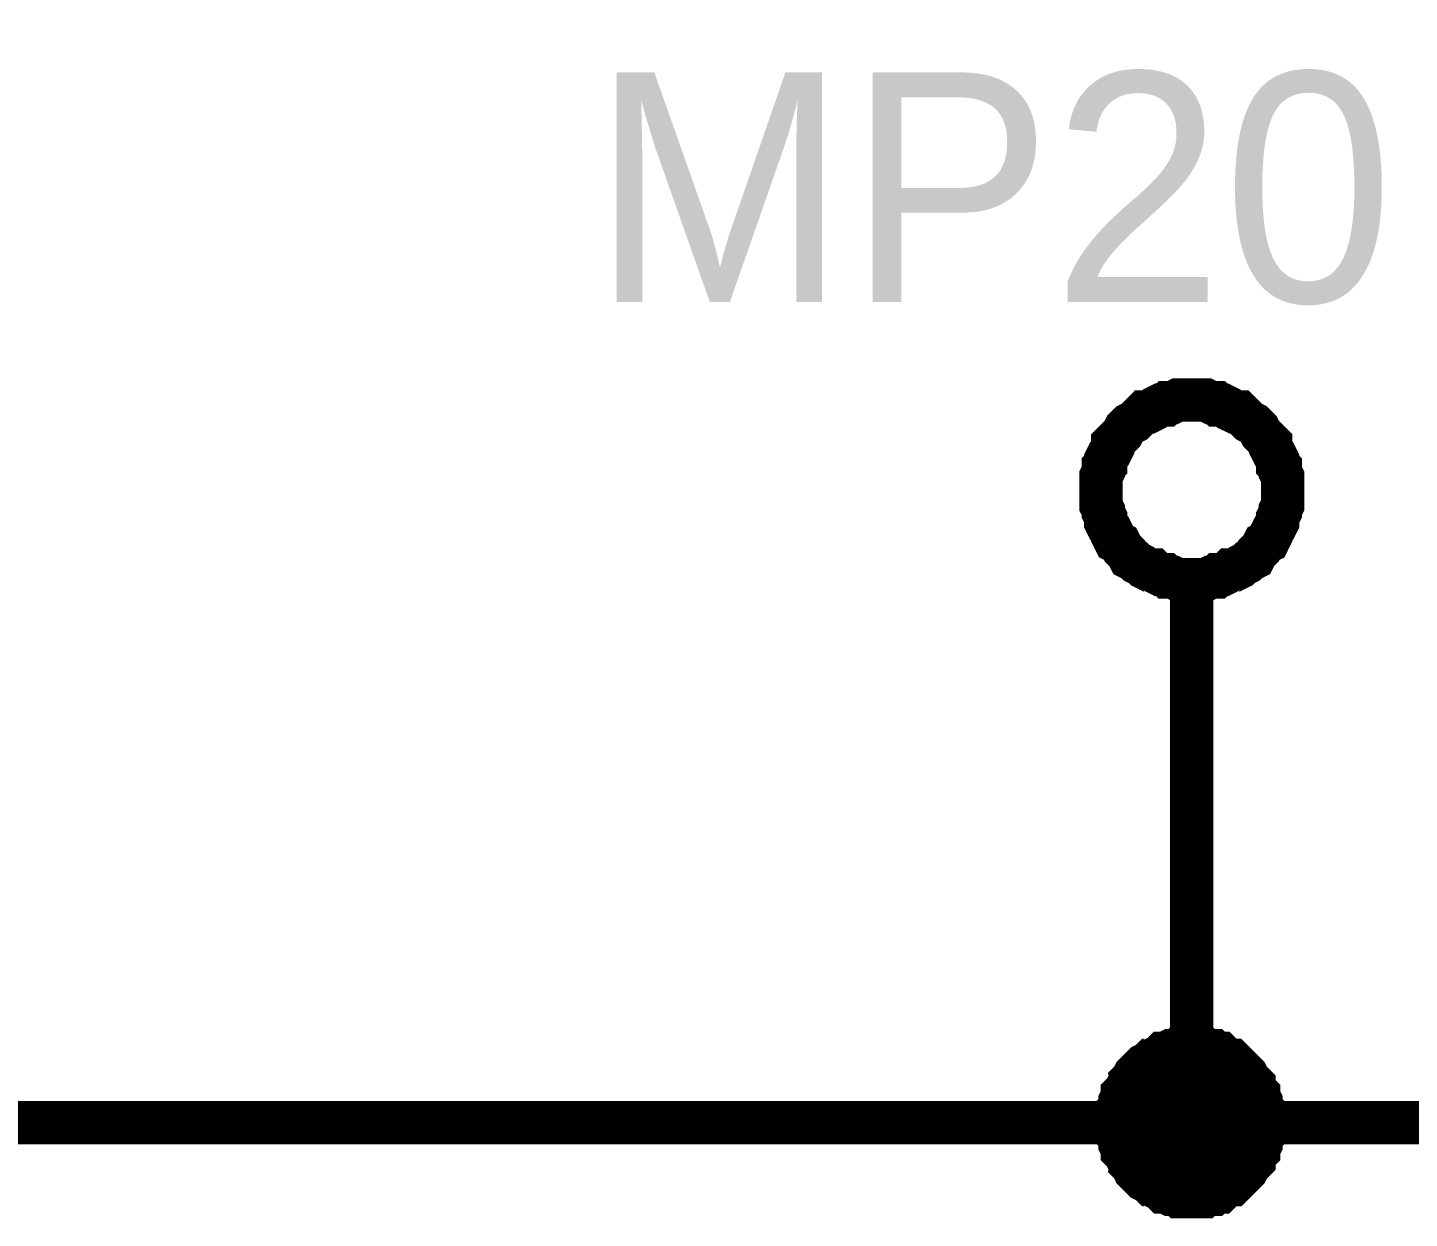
# Model space of a CAD drawing. Header units: millimetres. Extents: x 0 to 420, y 0 to 297.
# Drawn here: x 274.42 to 283.98, y 151.83 to 160.07 of the extents above; entities that cross this region are included whole.
import ezdxf

# ---------------------------------------------------------------- set-up
doc = ezdxf.new("R2010")
doc.units = ezdxf.units.MM
doc.layers.add('Sheet', color=255, linetype='Continuous')

msp = doc.modelspace()

# ---------------------------------------------------------------- linework, layer by layer
at = {"layer": 'Sheet'}
for points, const_width in [([(289.9748, 167.493), (292.474, 167.493), (292.474, 152.4907), (282.4771, 152.4907), (269.9811, 152.4907)], 0.2997), ([(281.8482, 156.8622), (281.8482, 156.8954), (281.8482, 156.9285), (281.8482, 156.9616), (281.8648, 156.9947), (281.8648, 157.0278), (281.8813, 157.0444), (281.8813, 157.0775), (281.8979, 157.1106), (281.9144, 157.1272), (281.931, 157.1603), (281.931, 157.1934), (281.9475, 157.21), (281.9806, 157.2431), (281.9972, 157.2596), (282.0137, 157.2928), (282.0303, 157.3093), (282.0468, 157.3259), (282.0799, 157.3424), (282.0965, 157.359), (282.1296, 157.3921), (282.1461, 157.4087), (282.1792, 157.4087), (282.2123, 157.4252), (282.2289, 157.4418), (282.262, 157.4584), (282.2951, 157.4584), (282.3116, 157.4749), (282.3447, 157.4749), (282.3778, 157.4915), (282.4109, 157.4915), (282.444, 157.4915), (282.4771, 157.4915)], 0.2997), ([(282.4771, 157.4915), (282.444, 157.4915), (282.4109, 157.4915), (282.3778, 157.4915), (282.3447, 157.4749), (282.3116, 157.4749), (282.2951, 157.4584), (282.262, 157.4584), (282.2289, 157.4418), (282.2123, 157.4252), (282.1792, 157.4087), (282.1461, 157.4087), (282.1296, 157.3921), (282.0965, 157.359), (282.0799, 157.3424), (282.0468, 157.3259), (282.0303, 157.3093), (282.0137, 157.2928), (281.9972, 157.2596), (281.9806, 157.2431), (281.9475, 157.21), (281.931, 157.1934), (281.931, 157.1603), (281.9144, 157.1272), (281.8979, 157.1106), (281.8813, 157.0775), (281.8813, 157.0444), (281.8648, 157.0278), (281.8648, 156.9947), (281.8482, 156.9616), (281.8482, 156.9285), (281.8482, 156.8954), (281.8482, 156.8622)], 0.2997), ([(282.4771, 157.4915), (282.4771, 157.4915)], 0.2997), ([(282.4771, 157.4915), (282.5102, 157.4915), (282.5433, 157.4915), (282.5765, 157.4915), (282.6096, 157.4749), (282.6427, 157.4749), (282.6592, 157.4584), (282.6923, 157.4584), (282.7254, 157.4418), (282.742, 157.4252), (282.7751, 157.4087), (282.8082, 157.4087), (282.8247, 157.3921), (282.8578, 157.359), (282.8744, 157.3424), (282.9075, 157.3259), (282.924, 157.3093), (282.9406, 157.2928), (282.9571, 157.2596), (282.9737, 157.2431), (283.0068, 157.21), (283.0233, 157.1934), (283.0233, 157.1603), (283.0399, 157.1272), (283.0564, 157.1106), (283.073, 157.0775), (283.073, 157.0444), (283.0895, 157.0278), (283.0895, 156.9947), (283.1061, 156.9616), (283.1061, 156.9285), (283.1061, 156.8954), (283.1061, 156.8622)], 0.2997), ([(283.1061, 156.8622), (283.1061, 156.8954), (283.1061, 156.9285), (283.1061, 156.9616), (283.0895, 156.9947), (283.0895, 157.0278), (283.073, 157.0444), (283.073, 157.0775), (283.0564, 157.1106), (283.0399, 157.1272), (283.0233, 157.1603), (283.0233, 157.1934), (283.0068, 157.21), (282.9737, 157.2431), (282.9571, 157.2596), (282.9406, 157.2928), (282.924, 157.3093), (282.9075, 157.3259), (282.8744, 157.3424), (282.8578, 157.359), (282.8247, 157.3921), (282.8082, 157.4087), (282.7751, 157.4087), (282.742, 157.4252), (282.7254, 157.4418), (282.6923, 157.4584), (282.6592, 157.4584), (282.6427, 157.4749), (282.6096, 157.4749), (282.5765, 157.4915), (282.5433, 157.4915), (282.5102, 157.4915), (282.4771, 157.4915)], 0.2997), ([(282.4771, 156.2496), (282.444, 156.2496), (282.4109, 156.2496), (282.3778, 156.2496), (282.3447, 156.2661), (282.3116, 156.2661), (282.2951, 156.2827), (282.262, 156.2827), (282.2289, 156.2992), (282.2123, 156.3158), (282.1792, 156.3158), (282.1461, 156.3323), (282.1296, 156.3489), (282.0965, 156.3655), (282.0799, 156.382), (282.0468, 156.3986), (282.0303, 156.4317), (282.0137, 156.4483), (281.9972, 156.4648), (281.9806, 156.4979), (281.9475, 156.5145), (281.931, 156.5476), (281.931, 156.5642), (281.9144, 156.5973), (281.8979, 156.6138), (281.8813, 156.647), (281.8813, 156.6801), (281.8648, 156.7132), (281.8648, 156.7298), (281.8482, 156.7629), (281.8482, 156.796), (281.8482, 156.8291), (281.8482, 156.8622)], 0.2997), ([(281.8482, 156.8622), (281.8482, 156.8622)], 0.2997), ([(281.8482, 156.8622), (281.8482, 156.8291), (281.8482, 156.796), (281.8482, 156.7629), (281.8648, 156.7298), (281.8648, 156.7132), (281.8813, 156.6801), (281.8813, 156.647), (281.8979, 156.6138), (281.9144, 156.5973), (281.931, 156.5642), (281.931, 156.5476), (281.9475, 156.5145), (281.9806, 156.4979), (281.9972, 156.4648), (282.0137, 156.4483), (282.0303, 156.4317), (282.0468, 156.3986), (282.0799, 156.382), (282.0965, 156.3655), (282.1296, 156.3489), (282.1461, 156.3323), (282.1792, 156.3158), (282.2123, 156.3158), (282.2289, 156.2992), (282.262, 156.2827), (282.2951, 156.2827), (282.3116, 156.2661), (282.3447, 156.2661), (282.3778, 156.2496), (282.4109, 156.2496), (282.444, 156.2496), (282.4771, 156.2496)], 0.2997), ([(283.1061, 156.8622), (283.1061, 156.8291), (283.1061, 156.796), (283.1061, 156.7629), (283.0895, 156.7298), (283.0895, 156.7132), (283.073, 156.6801), (283.073, 156.647), (283.0564, 156.6138), (283.0399, 156.5973), (283.0233, 156.5642), (283.0233, 156.5476), (283.0068, 156.5145), (282.9737, 156.4979), (282.9571, 156.4648), (282.9406, 156.4483), (282.924, 156.4317), (282.9075, 156.3986), (282.8744, 156.382), (282.8578, 156.3655), (282.8247, 156.3489), (282.8082, 156.3323), (282.7751, 156.3158), (282.742, 156.3158), (282.7254, 156.2992), (282.6923, 156.2827), (282.6592, 156.2827), (282.6427, 156.2661), (282.6096, 156.2661), (282.5765, 156.2496), (282.5433, 156.2496), (282.5102, 156.2496), (282.4771, 156.2496)], 0.2997), ([(282.4771, 156.2496), (282.5102, 156.2496), (282.5433, 156.2496), (282.5765, 156.2496), (282.6096, 156.2661), (282.6427, 156.2661), (282.6592, 156.2827), (282.6923, 156.2827), (282.7254, 156.2992), (282.742, 156.3158), (282.7751, 156.3158), (282.8082, 156.3323), (282.8247, 156.3489), (282.8578, 156.3655), (282.8744, 156.382), (282.9075, 156.3986), (282.924, 156.4317), (282.9406, 156.4483), (282.9571, 156.4648), (282.9737, 156.4979), (283.0068, 156.5145), (283.0233, 156.5476), (283.0233, 156.5642), (283.0399, 156.5973), (283.0564, 156.6138), (283.073, 156.647), (283.073, 156.6801), (283.0895, 156.7132), (283.0895, 156.7298), (283.1061, 156.7629), (283.1061, 156.796), (283.1061, 156.8291), (283.1061, 156.8622)], 0.2997), ([(283.1061, 156.8622), (283.1061, 156.8622), (283.1061, 156.8622), (283.1061, 156.8622), (283.1061, 156.8622), (283.1061, 156.8622), (283.1061, 156.8622), (283.1061, 156.8622), (283.1061, 156.8622), (283.1061, 156.8622), (283.1061, 156.8622), (283.1061, 156.8622), (283.1061, 156.8622), (283.1061, 156.8622), (283.1061, 156.8622), (283.1061, 156.8622), (283.1061, 156.8622), (283.1061, 156.8622), (283.1061, 156.8622), (283.1061, 156.8622), (283.1061, 156.8622), (283.1061, 156.8622), (283.1061, 156.8622), (283.1061, 156.8622), (283.1061, 156.8622), (283.1061, 156.8622), (283.1061, 156.8622), (283.1061, 156.8622), (283.1061, 156.8622), (283.1061, 156.8622), (283.1061, 156.8622), (283.1061, 156.8622), (283.1061, 156.8622)], 0.2997), ([(283.1061, 156.8622), (283.1061, 156.8622)], 0.2997), ([(282.4771, 156.2496), (282.4771, 154.9911)], 0.2997), ([(282.4771, 156.2496), (282.4771, 156.2496)], 0.2997), ([(282.4771, 154.9911), (282.4771, 152.4907)], 0.2997), ([(281.9641, 152.4907), (281.9641, 152.5238), (281.9641, 152.5404), (281.9641, 152.5735), (281.9806, 152.59), (281.9806, 152.6232), (281.9806, 152.6397), (281.9972, 152.6728), (281.9972, 152.6894), (282.0137, 152.706), (282.0303, 152.7391), (282.0468, 152.7556), (282.0468, 152.7722), (282.0634, 152.7887), (282.0799, 152.8219), (282.0965, 152.8384), (282.113, 152.855), (282.1296, 152.8715), (282.1461, 152.8881), (282.1792, 152.9047), (282.1958, 152.9212), (282.2123, 152.9212), (282.2289, 152.9378), (282.262, 152.9543), (282.2785, 152.9709), (282.2951, 152.9709), (282.3282, 152.9875), (282.3447, 152.9875), (282.3778, 152.9875), (282.3944, 153.004), (282.4275, 153.004), (282.444, 153.004), (282.4771, 153.004)], 0.2997), ([(281.9641, 152.4907), (281.9641, 152.5238), (281.9641, 152.5404), (281.9641, 152.5735), (281.9806, 152.59), (281.9806, 152.6232), (281.9806, 152.6397), (281.9972, 152.6728), (281.9972, 152.6894), (282.0137, 152.706), (282.0303, 152.7391), (282.0468, 152.7556), (282.0468, 152.7722), (282.0634, 152.7887), (282.0799, 152.8219), (282.0965, 152.8384), (282.113, 152.855), (282.1296, 152.8715), (282.1461, 152.8881), (282.1792, 152.9047), (282.1958, 152.9212), (282.2123, 152.9212), (282.2289, 152.9378), (282.262, 152.9543), (282.2785, 152.9709), (282.2951, 152.9709), (282.3282, 152.9875), (282.3447, 152.9875), (282.3778, 152.9875), (282.3944, 153.004), (282.4275, 153.004), (282.444, 153.004), (282.4771, 153.004)], 0.2997), ([(281.9641, 152.4907), (281.9641, 152.5238), (281.9641, 152.5404), (281.9641, 152.5735), (281.9806, 152.59), (281.9806, 152.6232), (281.9806, 152.6397), (281.9972, 152.6728), (281.9972, 152.6894), (282.0137, 152.706), (282.0303, 152.7391), (282.0468, 152.7556), (282.0468, 152.7722), (282.0634, 152.7887), (282.0799, 152.8219), (282.0965, 152.8384), (282.113, 152.855), (282.1296, 152.8715), (282.1461, 152.8881), (282.1792, 152.9047), (282.1958, 152.9212), (282.2123, 152.9212), (282.2289, 152.9378), (282.262, 152.9543), (282.2785, 152.9709), (282.2951, 152.9709), (282.3282, 152.9875), (282.3447, 152.9875), (282.3778, 152.9875), (282.3944, 153.004), (282.4275, 153.004), (282.444, 153.004), (282.4771, 153.004)], 0.2997), ([(281.9641, 152.4907), (281.9641, 152.5238), (281.9641, 152.5404), (281.9641, 152.5735), (281.9806, 152.59), (281.9806, 152.6232), (281.9806, 152.6397), (281.9972, 152.6728), (281.9972, 152.6894), (282.0137, 152.706), (282.0303, 152.7391), (282.0468, 152.7556), (282.0468, 152.7722), (282.0634, 152.7887), (282.0799, 152.8219), (282.0965, 152.8384), (282.113, 152.855), (282.1296, 152.8715), (282.1461, 152.8881), (282.1792, 152.9047), (282.1958, 152.9212), (282.2123, 152.9212), (282.2289, 152.9378), (282.262, 152.9543), (282.2785, 152.9709), (282.2951, 152.9709), (282.3282, 152.9875), (282.3447, 152.9875), (282.3778, 152.9875), (282.3944, 153.004), (282.4275, 153.004), (282.444, 153.004), (282.4771, 153.004)], 0.2997), ([(282.4771, 153.004), (282.4771, 153.004)], 0.2997), ([(282.4771, 153.004), (282.5102, 153.004), (282.5268, 153.004), (282.5599, 153.004), (282.5765, 152.9875), (282.6096, 152.9875), (282.6261, 152.9875), (282.6427, 152.9709), (282.6758, 152.9709), (282.6923, 152.9543), (282.7089, 152.9378), (282.742, 152.9212), (282.7585, 152.9212), (282.7751, 152.9047), (282.7916, 152.8881), (282.8082, 152.8715), (282.8247, 152.855), (282.8413, 152.8384), (282.8578, 152.8219), (282.8744, 152.7887), (282.8909, 152.7722), (282.9075, 152.7556), (282.9075, 152.7391), (282.924, 152.706), (282.9406, 152.6894), (282.9406, 152.6728), (282.9571, 152.6397), (282.9571, 152.6232), (282.9571, 152.59), (282.9737, 152.5735), (282.9737, 152.5404), (282.9737, 152.5238), (282.9737, 152.4907)], 0.2997), ([(282.4771, 153.004), (282.4771, 153.004)], 0.2997), ([(282.4771, 153.004), (282.5102, 153.004), (282.5268, 153.004), (282.5599, 153.004), (282.5765, 152.9875), (282.6096, 152.9875), (282.6261, 152.9875), (282.6427, 152.9709), (282.6758, 152.9709), (282.6923, 152.9543), (282.7089, 152.9378), (282.742, 152.9212), (282.7585, 152.9212), (282.7751, 152.9047), (282.7916, 152.8881), (282.8082, 152.8715), (282.8247, 152.855), (282.8413, 152.8384), (282.8578, 152.8219), (282.8744, 152.7887), (282.8909, 152.7722), (282.9075, 152.7556), (282.9075, 152.7391), (282.924, 152.706), (282.9406, 152.6894), (282.9406, 152.6728), (282.9571, 152.6397), (282.9571, 152.6232), (282.9571, 152.59), (282.9737, 152.5735), (282.9737, 152.5404), (282.9737, 152.5238), (282.9737, 152.4907)], 0.2997), ([(282.4771, 153.004), (282.4771, 153.004)], 0.2997), ([(282.4771, 153.004), (282.5102, 153.004), (282.5268, 153.004), (282.5599, 153.004), (282.5765, 152.9875), (282.6096, 152.9875), (282.6261, 152.9875), (282.6427, 152.9709), (282.6758, 152.9709), (282.6923, 152.9543), (282.7089, 152.9378), (282.742, 152.9212), (282.7585, 152.9212), (282.7751, 152.9047), (282.7916, 152.8881), (282.8082, 152.8715), (282.8247, 152.855), (282.8413, 152.8384), (282.8578, 152.8219), (282.8744, 152.7887), (282.8909, 152.7722), (282.9075, 152.7556), (282.9075, 152.7391), (282.924, 152.706), (282.9406, 152.6894), (282.9406, 152.6728), (282.9571, 152.6397), (282.9571, 152.6232), (282.9571, 152.59), (282.9737, 152.5735), (282.9737, 152.5404), (282.9737, 152.5238), (282.9737, 152.4907)], 0.2997), ([(282.4771, 153.004), (282.4771, 153.004)], 0.2997), ([(282.4771, 153.004), (282.5102, 153.004), (282.5268, 153.004), (282.5599, 153.004), (282.5765, 152.9875), (282.6096, 152.9875), (282.6261, 152.9875), (282.6427, 152.9709), (282.6758, 152.9709), (282.6923, 152.9543), (282.7089, 152.9378), (282.742, 152.9212), (282.7585, 152.9212), (282.7751, 152.9047), (282.7916, 152.8881), (282.8082, 152.8715), (282.8247, 152.855), (282.8413, 152.8384), (282.8578, 152.8219), (282.8744, 152.7887), (282.8909, 152.7722), (282.9075, 152.7556), (282.9075, 152.7391), (282.924, 152.706), (282.9406, 152.6894), (282.9406, 152.6728), (282.9571, 152.6397), (282.9571, 152.6232), (282.9571, 152.59), (282.9737, 152.5735), (282.9737, 152.5404), (282.9737, 152.5238), (282.9737, 152.4907)], 0.2997), ([(281.9641, 152.4907), (281.9641, 152.5238), (281.9641, 152.5404), (281.9641, 152.5735), (281.9806, 152.59), (281.9806, 152.6232), (281.9806, 152.6397), (281.9972, 152.6728), (281.9972, 152.6894), (282.0137, 152.706), (282.0303, 152.7391), (282.0468, 152.7556), (282.0468, 152.7722), (282.0634, 152.7887), (282.0799, 152.8219), (282.0965, 152.8384), (282.113, 152.855), (282.1296, 152.8715), (282.1461, 152.8881), (282.1792, 152.9047), (282.1958, 152.9212), (282.2123, 152.9212), (282.2289, 152.9378), (282.262, 152.9543), (282.2785, 152.9709), (282.2951, 152.9709), (282.3282, 152.9875), (282.3447, 152.9875), (282.3778, 152.9875), (282.3944, 153.004), (282.4275, 153.004), (282.444, 153.004), (282.4771, 153.004)], 0.0991), ([(281.9641, 152.4907), (281.9641, 152.5238), (281.9641, 152.5404), (281.9641, 152.5735), (281.9806, 152.59), (281.9806, 152.6232), (281.9806, 152.6397), (281.9972, 152.6728), (281.9972, 152.6894), (282.0137, 152.706), (282.0303, 152.7391), (282.0468, 152.7556), (282.0468, 152.7722), (282.0634, 152.7887), (282.0799, 152.8219), (282.0965, 152.8384), (282.113, 152.855), (282.1296, 152.8715), (282.1461, 152.8881), (282.1792, 152.9047), (282.1958, 152.9212), (282.2123, 152.9212), (282.2289, 152.9378), (282.262, 152.9543), (282.2785, 152.9709), (282.2951, 152.9709), (282.3282, 152.9875), (282.3447, 152.9875), (282.3778, 152.9875), (282.3944, 153.004), (282.4275, 153.004), (282.444, 153.004), (282.4771, 153.004)], 0.0991), ([(281.9641, 152.4907), (281.9641, 152.5238), (281.9641, 152.5404), (281.9641, 152.5735), (281.9806, 152.59), (281.9806, 152.6232), (281.9806, 152.6397), (281.9972, 152.6728), (281.9972, 152.6894), (282.0137, 152.706), (282.0303, 152.7391), (282.0468, 152.7556), (282.0468, 152.7722), (282.0634, 152.7887), (282.0799, 152.8219), (282.0965, 152.8384), (282.113, 152.855), (282.1296, 152.8715), (282.1461, 152.8881), (282.1792, 152.9047), (282.1958, 152.9212), (282.2123, 152.9212), (282.2289, 152.9378), (282.262, 152.9543), (282.2785, 152.9709), (282.2951, 152.9709), (282.3282, 152.9875), (282.3447, 152.9875), (282.3778, 152.9875), (282.3944, 153.004), (282.4275, 153.004), (282.444, 153.004), (282.4771, 153.004)], 0.0991), ([(281.9641, 152.4907), (281.9641, 152.5238), (281.9641, 152.5404), (281.9641, 152.5735), (281.9806, 152.59), (281.9806, 152.6232), (281.9806, 152.6397), (281.9972, 152.6728), (281.9972, 152.6894), (282.0137, 152.706), (282.0303, 152.7391), (282.0468, 152.7556), (282.0468, 152.7722), (282.0634, 152.7887), (282.0799, 152.8219), (282.0965, 152.8384), (282.113, 152.855), (282.1296, 152.8715), (282.1461, 152.8881), (282.1792, 152.9047), (282.1958, 152.9212), (282.2123, 152.9212), (282.2289, 152.9378), (282.262, 152.9543), (282.2785, 152.9709), (282.2951, 152.9709), (282.3282, 152.9875), (282.3447, 152.9875), (282.3778, 152.9875), (282.3944, 153.004), (282.4275, 153.004), (282.444, 153.004), (282.4771, 153.004)], 0.0991), ([(282.4771, 153.004), (282.4771, 153.004)], 0.0991), ([(282.4771, 153.004), (282.5102, 153.004), (282.5268, 153.004), (282.5599, 153.004), (282.5765, 152.9875), (282.6096, 152.9875), (282.6261, 152.9875), (282.6427, 152.9709), (282.6758, 152.9709), (282.6923, 152.9543), (282.7089, 152.9378), (282.742, 152.9212), (282.7585, 152.9212), (282.7751, 152.9047), (282.7916, 152.8881), (282.8082, 152.8715), (282.8247, 152.855), (282.8413, 152.8384), (282.8578, 152.8219), (282.8744, 152.7887), (282.8909, 152.7722), (282.9075, 152.7556), (282.9075, 152.7391), (282.924, 152.706), (282.9406, 152.6894), (282.9406, 152.6728), (282.9571, 152.6397), (282.9571, 152.6232), (282.9571, 152.59), (282.9737, 152.5735), (282.9737, 152.5404), (282.9737, 152.5238), (282.9737, 152.4907)], 0.0991), ([(282.4771, 153.004), (282.4771, 153.004)], 0.0991), ([(282.4771, 153.004), (282.5102, 153.004), (282.5268, 153.004), (282.5599, 153.004), (282.5765, 152.9875), (282.6096, 152.9875), (282.6261, 152.9875), (282.6427, 152.9709), (282.6758, 152.9709), (282.6923, 152.9543), (282.7089, 152.9378), (282.742, 152.9212), (282.7585, 152.9212), (282.7751, 152.9047), (282.7916, 152.8881), (282.8082, 152.8715), (282.8247, 152.855), (282.8413, 152.8384), (282.8578, 152.8219), (282.8744, 152.7887), (282.8909, 152.7722), (282.9075, 152.7556), (282.9075, 152.7391), (282.924, 152.706), (282.9406, 152.6894), (282.9406, 152.6728), (282.9571, 152.6397), (282.9571, 152.6232), (282.9571, 152.59), (282.9737, 152.5735), (282.9737, 152.5404), (282.9737, 152.5238), (282.9737, 152.4907)], 0.0991), ([(282.4771, 153.004), (282.4771, 153.004)], 0.0991), ([(282.4771, 153.004), (282.5102, 153.004), (282.5268, 153.004), (282.5599, 153.004), (282.5765, 152.9875), (282.6096, 152.9875), (282.6261, 152.9875), (282.6427, 152.9709), (282.6758, 152.9709), (282.6923, 152.9543), (282.7089, 152.9378), (282.742, 152.9212), (282.7585, 152.9212), (282.7751, 152.9047), (282.7916, 152.8881), (282.8082, 152.8715), (282.8247, 152.855), (282.8413, 152.8384), (282.8578, 152.8219), (282.8744, 152.7887), (282.8909, 152.7722), (282.9075, 152.7556), (282.9075, 152.7391), (282.924, 152.706), (282.9406, 152.6894), (282.9406, 152.6728), (282.9571, 152.6397), (282.9571, 152.6232), (282.9571, 152.59), (282.9737, 152.5735), (282.9737, 152.5404), (282.9737, 152.5238), (282.9737, 152.4907)], 0.0991), ([(282.4771, 153.004), (282.4771, 153.004)], 0.0991), ([(282.4771, 153.004), (282.5102, 153.004), (282.5268, 153.004), (282.5599, 153.004), (282.5765, 152.9875), (282.6096, 152.9875), (282.6261, 152.9875), (282.6427, 152.9709), (282.6758, 152.9709), (282.6923, 152.9543), (282.7089, 152.9378), (282.742, 152.9212), (282.7585, 152.9212), (282.7751, 152.9047), (282.7916, 152.8881), (282.8082, 152.8715), (282.8247, 152.855), (282.8413, 152.8384), (282.8578, 152.8219), (282.8744, 152.7887), (282.8909, 152.7722), (282.9075, 152.7556), (282.9075, 152.7391), (282.924, 152.706), (282.9406, 152.6894), (282.9406, 152.6728), (282.9571, 152.6397), (282.9571, 152.6232), (282.9571, 152.59), (282.9737, 152.5735), (282.9737, 152.5404), (282.9737, 152.5238), (282.9737, 152.4907)], 0.0991), ([(282.4771, 151.9774), (282.444, 151.9774), (282.4275, 151.9774), (282.3944, 151.9774), (282.3778, 151.9939), (282.3447, 151.9939), (282.3282, 151.9939), (282.2951, 152.0105), (282.2785, 152.0105), (282.262, 152.027), (282.2289, 152.0436), (282.2123, 152.0602), (282.1958, 152.0602), (282.1792, 152.0767), (282.1461, 152.0933), (282.1296, 152.1098), (282.113, 152.1264), (282.0965, 152.143), (282.0799, 152.1595), (282.0634, 152.1926), (282.0468, 152.2092), (282.0468, 152.2257), (282.0303, 152.2423), (282.0137, 152.2754), (281.9972, 152.292), (281.9972, 152.3085), (281.9806, 152.3417), (281.9806, 152.3582), (281.9806, 152.3913), (281.9641, 152.4079), (281.9641, 152.441), (281.9641, 152.4576), (281.9641, 152.4907)], 0.2997), ([(281.9641, 152.4907), (281.9641, 152.4907)], 0.2997), ([(282.4771, 151.9774), (282.444, 151.9774), (282.4275, 151.9774), (282.3944, 151.9774), (282.3778, 151.9939), (282.3447, 151.9939), (282.3282, 151.9939), (282.2951, 152.0105), (282.2785, 152.0105), (282.262, 152.027), (282.2289, 152.0436), (282.2123, 152.0602), (282.1958, 152.0602), (282.1792, 152.0767), (282.1461, 152.0933), (282.1296, 152.1098), (282.113, 152.1264), (282.0965, 152.143), (282.0799, 152.1595), (282.0634, 152.1926), (282.0468, 152.2092), (282.0468, 152.2257), (282.0303, 152.2423), (282.0137, 152.2754), (281.9972, 152.292), (281.9972, 152.3085), (281.9806, 152.3417), (281.9806, 152.3582), (281.9806, 152.3913), (281.9641, 152.4079), (281.9641, 152.441), (281.9641, 152.4576), (281.9641, 152.4907)], 0.2997), ([(281.9641, 152.4907), (281.9641, 152.4907)], 0.2997), ([(282.4771, 151.9774), (282.444, 151.9774), (282.4275, 151.9774), (282.3944, 151.9774), (282.3778, 151.9939), (282.3447, 151.9939), (282.3282, 151.9939), (282.2951, 152.0105), (282.2785, 152.0105), (282.262, 152.027), (282.2289, 152.0436), (282.2123, 152.0602), (282.1958, 152.0602), (282.1792, 152.0767), (282.1461, 152.0933), (282.1296, 152.1098), (282.113, 152.1264), (282.0965, 152.143), (282.0799, 152.1595), (282.0634, 152.1926), (282.0468, 152.2092), (282.0468, 152.2257), (282.0303, 152.2423), (282.0137, 152.2754), (281.9972, 152.292), (281.9972, 152.3085), (281.9806, 152.3417), (281.9806, 152.3582), (281.9806, 152.3913), (281.9641, 152.4079), (281.9641, 152.441), (281.9641, 152.4576), (281.9641, 152.4907)], 0.2997), ([(281.9641, 152.4907), (281.9641, 152.4907)], 0.2997), ([(282.4771, 151.9774), (282.444, 151.9774), (282.4275, 151.9774), (282.3944, 151.9774), (282.3778, 151.9939), (282.3447, 151.9939), (282.3282, 151.9939), (282.2951, 152.0105), (282.2785, 152.0105), (282.262, 152.027), (282.2289, 152.0436), (282.2123, 152.0602), (282.1958, 152.0602), (282.1792, 152.0767), (282.1461, 152.0933), (282.1296, 152.1098), (282.113, 152.1264), (282.0965, 152.143), (282.0799, 152.1595), (282.0634, 152.1926), (282.0468, 152.2092), (282.0468, 152.2257), (282.0303, 152.2423), (282.0137, 152.2754), (281.9972, 152.292), (281.9972, 152.3085), (281.9806, 152.3417), (281.9806, 152.3582), (281.9806, 152.3913), (281.9641, 152.4079), (281.9641, 152.441), (281.9641, 152.4576), (281.9641, 152.4907)], 0.2997), ([(281.9641, 152.4907), (281.9641, 152.4907)], 0.2997), ([(282.9737, 152.4907), (282.9737, 152.4576), (282.9737, 152.441), (282.9737, 152.4079), (282.9571, 152.3913), (282.9571, 152.3582), (282.9571, 152.3417), (282.9406, 152.3085), (282.9406, 152.292), (282.924, 152.2754), (282.9075, 152.2423), (282.9075, 152.2257), (282.8909, 152.2092), (282.8744, 152.1926), (282.8578, 152.1595), (282.8413, 152.143), (282.8247, 152.1264), (282.8082, 152.1098), (282.7916, 152.0933), (282.7751, 152.0767), (282.7585, 152.0602), (282.742, 152.0602), (282.7089, 152.0436), (282.6923, 152.027), (282.6758, 152.0105), (282.6427, 152.0105), (282.6261, 151.9939), (282.6096, 151.9939), (282.5765, 151.9939), (282.5599, 151.9774), (282.5268, 151.9774), (282.5102, 151.9774), (282.4771, 151.9774)], 0.2997), ([(282.9737, 152.4907), (282.9737, 152.4576), (282.9737, 152.441), (282.9737, 152.4079), (282.9571, 152.3913), (282.9571, 152.3582), (282.9571, 152.3417), (282.9406, 152.3085), (282.9406, 152.292), (282.924, 152.2754), (282.9075, 152.2423), (282.9075, 152.2257), (282.8909, 152.2092), (282.8744, 152.1926), (282.8578, 152.1595), (282.8413, 152.143), (282.8247, 152.1264), (282.8082, 152.1098), (282.7916, 152.0933), (282.7751, 152.0767), (282.7585, 152.0602), (282.742, 152.0602), (282.7089, 152.0436), (282.6923, 152.027), (282.6758, 152.0105), (282.6427, 152.0105), (282.6261, 151.9939), (282.6096, 151.9939), (282.5765, 151.9939), (282.5599, 151.9774), (282.5268, 151.9774), (282.5102, 151.9774), (282.4771, 151.9774)], 0.2997), ([(282.9737, 152.4907), (282.9737, 152.4576), (282.9737, 152.441), (282.9737, 152.4079), (282.9571, 152.3913), (282.9571, 152.3582), (282.9571, 152.3417), (282.9406, 152.3085), (282.9406, 152.292), (282.924, 152.2754), (282.9075, 152.2423), (282.9075, 152.2257), (282.8909, 152.2092), (282.8744, 152.1926), (282.8578, 152.1595), (282.8413, 152.143), (282.8247, 152.1264), (282.8082, 152.1098), (282.7916, 152.0933), (282.7751, 152.0767), (282.7585, 152.0602), (282.742, 152.0602), (282.7089, 152.0436), (282.6923, 152.027), (282.6758, 152.0105), (282.6427, 152.0105), (282.6261, 151.9939), (282.6096, 151.9939), (282.5765, 151.9939), (282.5599, 151.9774), (282.5268, 151.9774), (282.5102, 151.9774), (282.4771, 151.9774)], 0.2997), ([(282.9737, 152.4907), (282.9737, 152.4576), (282.9737, 152.441), (282.9737, 152.4079), (282.9571, 152.3913), (282.9571, 152.3582), (282.9571, 152.3417), (282.9406, 152.3085), (282.9406, 152.292), (282.924, 152.2754), (282.9075, 152.2423), (282.9075, 152.2257), (282.8909, 152.2092), (282.8744, 152.1926), (282.8578, 152.1595), (282.8413, 152.143), (282.8247, 152.1264), (282.8082, 152.1098), (282.7916, 152.0933), (282.7751, 152.0767), (282.7585, 152.0602), (282.742, 152.0602), (282.7089, 152.0436), (282.6923, 152.027), (282.6758, 152.0105), (282.6427, 152.0105), (282.6261, 151.9939), (282.6096, 151.9939), (282.5765, 151.9939), (282.5599, 151.9774), (282.5268, 151.9774), (282.5102, 151.9774), (282.4771, 151.9774)], 0.2997), ([(282.9737, 152.4907), (282.9737, 152.4907), (282.9737, 152.4907), (282.9737, 152.4907), (282.9737, 152.4907), (282.9737, 152.4907), (282.9737, 152.4907), (282.9737, 152.4907), (282.9737, 152.4907), (282.9737, 152.4907), (282.9737, 152.4907), (282.9737, 152.4907), (282.9737, 152.4907), (282.9737, 152.4907), (282.9737, 152.4907), (282.9737, 152.4907), (282.9737, 152.4907), (282.9737, 152.4907), (282.9737, 152.4907), (282.9737, 152.4907), (282.9737, 152.4907), (282.9737, 152.4907), (282.9737, 152.4907), (282.9737, 152.4907), (282.9737, 152.4907), (282.9737, 152.4907), (282.9737, 152.4907), (282.9737, 152.4907), (282.9737, 152.4907), (282.9737, 152.4907), (282.9737, 152.4907), (282.9737, 152.4907), (282.9737, 152.4907)], 0.2997), ([(282.9737, 152.4907), (282.9737, 152.4907)], 0.2997), ([(282.9737, 152.4907), (282.9737, 152.4907), (282.9737, 152.4907), (282.9737, 152.4907), (282.9737, 152.4907), (282.9737, 152.4907), (282.9737, 152.4907), (282.9737, 152.4907), (282.9737, 152.4907), (282.9737, 152.4907), (282.9737, 152.4907), (282.9737, 152.4907), (282.9737, 152.4907), (282.9737, 152.4907), (282.9737, 152.4907), (282.9737, 152.4907), (282.9737, 152.4907), (282.9737, 152.4907), (282.9737, 152.4907), (282.9737, 152.4907), (282.9737, 152.4907), (282.9737, 152.4907), (282.9737, 152.4907), (282.9737, 152.4907), (282.9737, 152.4907), (282.9737, 152.4907), (282.9737, 152.4907), (282.9737, 152.4907), (282.9737, 152.4907), (282.9737, 152.4907), (282.9737, 152.4907), (282.9737, 152.4907), (282.9737, 152.4907)], 0.2997), ([(282.9737, 152.4907), (282.9737, 152.4907)], 0.2997), ([(282.9737, 152.4907), (282.9737, 152.4907), (282.9737, 152.4907), (282.9737, 152.4907), (282.9737, 152.4907), (282.9737, 152.4907), (282.9737, 152.4907), (282.9737, 152.4907), (282.9737, 152.4907), (282.9737, 152.4907), (282.9737, 152.4907), (282.9737, 152.4907), (282.9737, 152.4907), (282.9737, 152.4907), (282.9737, 152.4907), (282.9737, 152.4907), (282.9737, 152.4907), (282.9737, 152.4907), (282.9737, 152.4907), (282.9737, 152.4907), (282.9737, 152.4907), (282.9737, 152.4907), (282.9737, 152.4907), (282.9737, 152.4907), (282.9737, 152.4907), (282.9737, 152.4907), (282.9737, 152.4907), (282.9737, 152.4907), (282.9737, 152.4907), (282.9737, 152.4907), (282.9737, 152.4907), (282.9737, 152.4907), (282.9737, 152.4907)], 0.2997), ([(282.9737, 152.4907), (282.9737, 152.4907)], 0.2997), ([(282.9737, 152.4907), (282.9737, 152.4907), (282.9737, 152.4907), (282.9737, 152.4907), (282.9737, 152.4907), (282.9737, 152.4907), (282.9737, 152.4907), (282.9737, 152.4907), (282.9737, 152.4907), (282.9737, 152.4907), (282.9737, 152.4907), (282.9737, 152.4907), (282.9737, 152.4907), (282.9737, 152.4907), (282.9737, 152.4907), (282.9737, 152.4907), (282.9737, 152.4907), (282.9737, 152.4907), (282.9737, 152.4907), (282.9737, 152.4907), (282.9737, 152.4907), (282.9737, 152.4907), (282.9737, 152.4907), (282.9737, 152.4907), (282.9737, 152.4907), (282.9737, 152.4907), (282.9737, 152.4907), (282.9737, 152.4907), (282.9737, 152.4907), (282.9737, 152.4907), (282.9737, 152.4907), (282.9737, 152.4907), (282.9737, 152.4907)], 0.2997), ([(282.9737, 152.4907), (282.9737, 152.4907)], 0.2997), ([(282.4771, 151.9774), (282.444, 151.9774), (282.4275, 151.9774), (282.3944, 151.9774), (282.3778, 151.9939), (282.3447, 151.9939), (282.3282, 151.9939), (282.2951, 152.0105), (282.2785, 152.0105), (282.262, 152.027), (282.2289, 152.0436), (282.2123, 152.0602), (282.1958, 152.0602), (282.1792, 152.0767), (282.1461, 152.0933), (282.1296, 152.1098), (282.113, 152.1264), (282.0965, 152.143), (282.0799, 152.1595), (282.0634, 152.1926), (282.0468, 152.2092), (282.0468, 152.2257), (282.0303, 152.2423), (282.0137, 152.2754), (281.9972, 152.292), (281.9972, 152.3085), (281.9806, 152.3417), (281.9806, 152.3582), (281.9806, 152.3913), (281.9641, 152.4079), (281.9641, 152.441), (281.9641, 152.4576), (281.9641, 152.4907)], 0.0991), ([(281.9641, 152.4907), (281.9641, 152.4907)], 0.0991), ([(282.4771, 151.9774), (282.444, 151.9774), (282.4275, 151.9774), (282.3944, 151.9774), (282.3778, 151.9939), (282.3447, 151.9939), (282.3282, 151.9939), (282.2951, 152.0105), (282.2785, 152.0105), (282.262, 152.027), (282.2289, 152.0436), (282.2123, 152.0602), (282.1958, 152.0602), (282.1792, 152.0767), (282.1461, 152.0933), (282.1296, 152.1098), (282.113, 152.1264), (282.0965, 152.143), (282.0799, 152.1595), (282.0634, 152.1926), (282.0468, 152.2092), (282.0468, 152.2257), (282.0303, 152.2423), (282.0137, 152.2754), (281.9972, 152.292), (281.9972, 152.3085), (281.9806, 152.3417), (281.9806, 152.3582), (281.9806, 152.3913), (281.9641, 152.4079), (281.9641, 152.441), (281.9641, 152.4576), (281.9641, 152.4907)], 0.0991), ([(281.9641, 152.4907), (281.9641, 152.4907)], 0.0991), ([(282.4771, 151.9774), (282.444, 151.9774), (282.4275, 151.9774), (282.3944, 151.9774), (282.3778, 151.9939), (282.3447, 151.9939), (282.3282, 151.9939), (282.2951, 152.0105), (282.2785, 152.0105), (282.262, 152.027), (282.2289, 152.0436), (282.2123, 152.0602), (282.1958, 152.0602), (282.1792, 152.0767), (282.1461, 152.0933), (282.1296, 152.1098), (282.113, 152.1264), (282.0965, 152.143), (282.0799, 152.1595), (282.0634, 152.1926), (282.0468, 152.2092), (282.0468, 152.2257), (282.0303, 152.2423), (282.0137, 152.2754), (281.9972, 152.292), (281.9972, 152.3085), (281.9806, 152.3417), (281.9806, 152.3582), (281.9806, 152.3913), (281.9641, 152.4079), (281.9641, 152.441), (281.9641, 152.4576), (281.9641, 152.4907)], 0.0991), ([(281.9641, 152.4907), (281.9641, 152.4907)], 0.0991), ([(282.4771, 151.9774), (282.444, 151.9774), (282.4275, 151.9774), (282.3944, 151.9774), (282.3778, 151.9939), (282.3447, 151.9939), (282.3282, 151.9939), (282.2951, 152.0105), (282.2785, 152.0105), (282.262, 152.027), (282.2289, 152.0436), (282.2123, 152.0602), (282.1958, 152.0602), (282.1792, 152.0767), (282.1461, 152.0933), (282.1296, 152.1098), (282.113, 152.1264), (282.0965, 152.143), (282.0799, 152.1595), (282.0634, 152.1926), (282.0468, 152.2092), (282.0468, 152.2257), (282.0303, 152.2423), (282.0137, 152.2754), (281.9972, 152.292), (281.9972, 152.3085), (281.9806, 152.3417), (281.9806, 152.3582), (281.9806, 152.3913), (281.9641, 152.4079), (281.9641, 152.441), (281.9641, 152.4576), (281.9641, 152.4907)], 0.0991), ([(281.9641, 152.4907), (281.9641, 152.4907)], 0.0991), ([(282.9737, 152.4907), (282.9737, 152.4576), (282.9737, 152.441), (282.9737, 152.4079), (282.9571, 152.3913), (282.9571, 152.3582), (282.9571, 152.3417), (282.9406, 152.3085), (282.9406, 152.292), (282.924, 152.2754), (282.9075, 152.2423), (282.9075, 152.2257), (282.8909, 152.2092), (282.8744, 152.1926), (282.8578, 152.1595), (282.8413, 152.143), (282.8247, 152.1264), (282.8082, 152.1098), (282.7916, 152.0933), (282.7751, 152.0767), (282.7585, 152.0602), (282.742, 152.0602), (282.7089, 152.0436), (282.6923, 152.027), (282.6758, 152.0105), (282.6427, 152.0105), (282.6261, 151.9939), (282.6096, 151.9939), (282.5765, 151.9939), (282.5599, 151.9774), (282.5268, 151.9774), (282.5102, 151.9774), (282.4771, 151.9774)], 0.0991), ([(282.9737, 152.4907), (282.9737, 152.4576), (282.9737, 152.441), (282.9737, 152.4079), (282.9571, 152.3913), (282.9571, 152.3582), (282.9571, 152.3417), (282.9406, 152.3085), (282.9406, 152.292), (282.924, 152.2754), (282.9075, 152.2423), (282.9075, 152.2257), (282.8909, 152.2092), (282.8744, 152.1926), (282.8578, 152.1595), (282.8413, 152.143), (282.8247, 152.1264), (282.8082, 152.1098), (282.7916, 152.0933), (282.7751, 152.0767), (282.7585, 152.0602), (282.742, 152.0602), (282.7089, 152.0436), (282.6923, 152.027), (282.6758, 152.0105), (282.6427, 152.0105), (282.6261, 151.9939), (282.6096, 151.9939), (282.5765, 151.9939), (282.5599, 151.9774), (282.5268, 151.9774), (282.5102, 151.9774), (282.4771, 151.9774)], 0.0991), ([(282.9737, 152.4907), (282.9737, 152.4576), (282.9737, 152.441), (282.9737, 152.4079), (282.9571, 152.3913), (282.9571, 152.3582), (282.9571, 152.3417), (282.9406, 152.3085), (282.9406, 152.292), (282.924, 152.2754), (282.9075, 152.2423), (282.9075, 152.2257), (282.8909, 152.2092), (282.8744, 152.1926), (282.8578, 152.1595), (282.8413, 152.143), (282.8247, 152.1264), (282.8082, 152.1098), (282.7916, 152.0933), (282.7751, 152.0767), (282.7585, 152.0602), (282.742, 152.0602), (282.7089, 152.0436), (282.6923, 152.027), (282.6758, 152.0105), (282.6427, 152.0105), (282.6261, 151.9939), (282.6096, 151.9939), (282.5765, 151.9939), (282.5599, 151.9774), (282.5268, 151.9774), (282.5102, 151.9774), (282.4771, 151.9774)], 0.0991), ([(282.9737, 152.4907), (282.9737, 152.4576), (282.9737, 152.441), (282.9737, 152.4079), (282.9571, 152.3913), (282.9571, 152.3582), (282.9571, 152.3417), (282.9406, 152.3085), (282.9406, 152.292), (282.924, 152.2754), (282.9075, 152.2423), (282.9075, 152.2257), (282.8909, 152.2092), (282.8744, 152.1926), (282.8578, 152.1595), (282.8413, 152.143), (282.8247, 152.1264), (282.8082, 152.1098), (282.7916, 152.0933), (282.7751, 152.0767), (282.7585, 152.0602), (282.742, 152.0602), (282.7089, 152.0436), (282.6923, 152.027), (282.6758, 152.0105), (282.6427, 152.0105), (282.6261, 151.9939), (282.6096, 151.9939), (282.5765, 151.9939), (282.5599, 151.9774), (282.5268, 151.9774), (282.5102, 151.9774), (282.4771, 151.9774)], 0.0991), ([(282.9737, 152.4907), (282.9737, 152.4907), (282.9737, 152.4907), (282.9737, 152.4907), (282.9737, 152.4907), (282.9737, 152.4907), (282.9737, 152.4907), (282.9737, 152.4907), (282.9737, 152.4907), (282.9737, 152.4907), (282.9737, 152.4907), (282.9737, 152.4907), (282.9737, 152.4907), (282.9737, 152.4907), (282.9737, 152.4907), (282.9737, 152.4907), (282.9737, 152.4907), (282.9737, 152.4907), (282.9737, 152.4907), (282.9737, 152.4907), (282.9737, 152.4907), (282.9737, 152.4907), (282.9737, 152.4907), (282.9737, 152.4907), (282.9737, 152.4907), (282.9737, 152.4907), (282.9737, 152.4907), (282.9737, 152.4907), (282.9737, 152.4907), (282.9737, 152.4907), (282.9737, 152.4907), (282.9737, 152.4907), (282.9737, 152.4907)], 0.0991), ([(282.9737, 152.4907), (282.9737, 152.4907)], 0.0991), ([(282.9737, 152.4907), (282.9737, 152.4907), (282.9737, 152.4907), (282.9737, 152.4907), (282.9737, 152.4907), (282.9737, 152.4907), (282.9737, 152.4907), (282.9737, 152.4907), (282.9737, 152.4907), (282.9737, 152.4907), (282.9737, 152.4907), (282.9737, 152.4907), (282.9737, 152.4907), (282.9737, 152.4907), (282.9737, 152.4907), (282.9737, 152.4907), (282.9737, 152.4907), (282.9737, 152.4907), (282.9737, 152.4907), (282.9737, 152.4907), (282.9737, 152.4907), (282.9737, 152.4907), (282.9737, 152.4907), (282.9737, 152.4907), (282.9737, 152.4907), (282.9737, 152.4907), (282.9737, 152.4907), (282.9737, 152.4907), (282.9737, 152.4907), (282.9737, 152.4907), (282.9737, 152.4907), (282.9737, 152.4907), (282.9737, 152.4907)], 0.0991), ([(282.9737, 152.4907), (282.9737, 152.4907)], 0.0991), ([(282.9737, 152.4907), (282.9737, 152.4907), (282.9737, 152.4907), (282.9737, 152.4907), (282.9737, 152.4907), (282.9737, 152.4907), (282.9737, 152.4907), (282.9737, 152.4907), (282.9737, 152.4907), (282.9737, 152.4907), (282.9737, 152.4907), (282.9737, 152.4907), (282.9737, 152.4907), (282.9737, 152.4907), (282.9737, 152.4907), (282.9737, 152.4907), (282.9737, 152.4907), (282.9737, 152.4907), (282.9737, 152.4907), (282.9737, 152.4907), (282.9737, 152.4907), (282.9737, 152.4907), (282.9737, 152.4907), (282.9737, 152.4907), (282.9737, 152.4907), (282.9737, 152.4907), (282.9737, 152.4907), (282.9737, 152.4907), (282.9737, 152.4907), (282.9737, 152.4907), (282.9737, 152.4907), (282.9737, 152.4907), (282.9737, 152.4907)], 0.0991), ([(282.9737, 152.4907), (282.9737, 152.4907)], 0.0991), ([(282.9737, 152.4907), (282.9737, 152.4907), (282.9737, 152.4907), (282.9737, 152.4907), (282.9737, 152.4907), (282.9737, 152.4907), (282.9737, 152.4907), (282.9737, 152.4907), (282.9737, 152.4907), (282.9737, 152.4907), (282.9737, 152.4907), (282.9737, 152.4907), (282.9737, 152.4907), (282.9737, 152.4907), (282.9737, 152.4907), (282.9737, 152.4907), (282.9737, 152.4907), (282.9737, 152.4907), (282.9737, 152.4907), (282.9737, 152.4907), (282.9737, 152.4907), (282.9737, 152.4907), (282.9737, 152.4907), (282.9737, 152.4907), (282.9737, 152.4907), (282.9737, 152.4907), (282.9737, 152.4907), (282.9737, 152.4907), (282.9737, 152.4907), (282.9737, 152.4907), (282.9737, 152.4907), (282.9737, 152.4907), (282.9737, 152.4907)], 0.0991), ([(282.9737, 152.4907), (282.9737, 152.4907)], 0.0991)]:
    msp.add_lwpolyline(points, dxfattribs=dict(at, const_width=const_width))
at = {"layer": 'Sheet', "const_width": 0.508}
msp.add_lwpolyline([(282.246, 152.5, 1), (282.754, 152.5, 1)], format="xyb", close=True, dxfattribs=at)

# ---------------------------------------------------------------- texts
at = {"layer": 'Sheet'}
msp.add_text('MP20', height=1.58965, dxfattribs=at).set_placement((278.3228, 158.1704))

doc.saveas('drawing.dxf')
